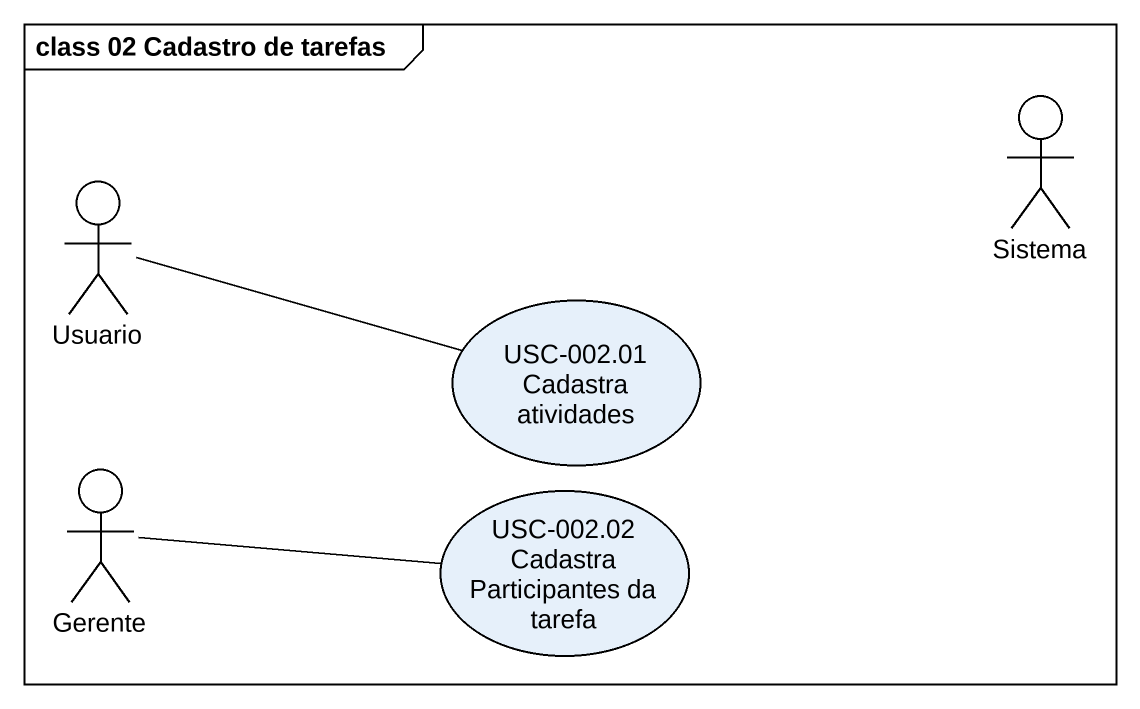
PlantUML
@startuml
mainframe class 02 Cadastro de tarefas
actor Sistema
actor Usuario
usecase "USC-002.01 Cadastra atividades" as USC_002_01_Cadastra
actor Gerente
usecase "USC-002.02 Cadastra Participantes da tarefa" as USC_002_02_Cadastra
Usuario -right- USC_002_01_Cadastra
Gerente -right- USC_002_02_Cadastra
@enduml
